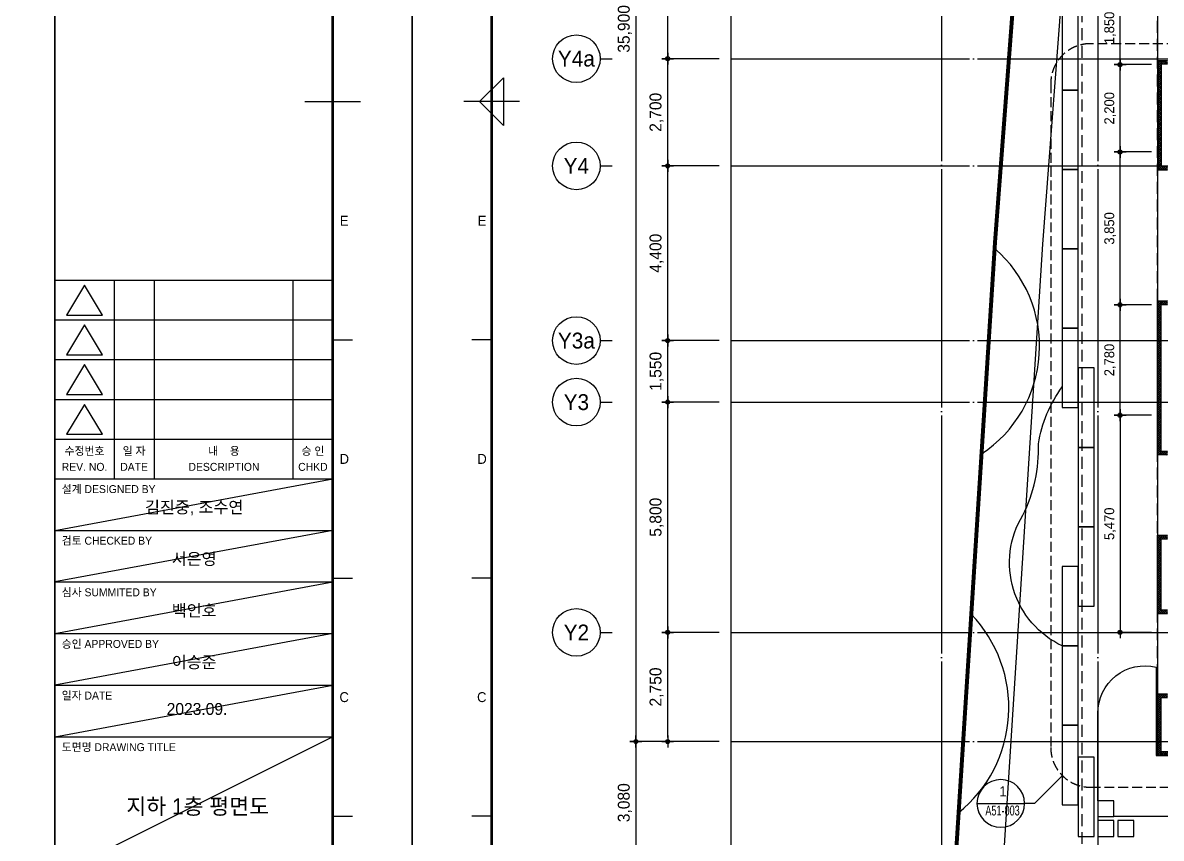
# Model space of a CAD drawing. Header units: millimetres. Extents: x 0 to 1390178, y 0 to 110113.
# Drawn here: x 410195 to 438865, y 11146 to 31686 of the extents above; entities that cross this region are included whole.
import ezdxf
from ezdxf.enums import TextEntityAlignment as Align
from ezdxf.xclip import XClip

# ---------------------------------------------------------------- set-up
doc = ezdxf.new("R2010")
doc.units = ezdxf.units.MM
doc.header["$LTSCALE"] = 100
doc.header["$XCLIPFRAME"] = 0
for name, pattern in [('HID2', [3.5, 2.5, -1]), ('X - 평면도$0$CEN', [62, 60, -1, 0, -1]), ('X - 평면도$0$HID', [1.5, 1, -0.5]), ('X - 평면도$0$PHANTOM2', [50, 40, -2, 2, -2, 2, -2])]:
    doc.linetypes.add(name, pattern=pattern)
doc.layers.get('DEFPOINTS').update_dxf_attribs({"color": 145})
for name, color, linetype in [('AA-BORD-TEXT', 3, 'Continuous'), ('AA-XXXX-DIMS', 7, 'Continuous'), ('DIM', 7, 'Continuous'), ('SM2', 3, 'Continuous'), ('sm3', 3, 'HID2'), ('X - LAND$0$-landscape_base', 8, 'Continuous'), ('X - LAND$0$03-회양목', 8, 'Continuous'), ('X - LAND$0$04-산철쭉', 8, 'Continuous'), ('X - SHEET$0$AA-BORD-FORM', 7, 'Continuous'), ('X - SHEET$0$AA-BORD-TEXT', 3, 'Continuous'), ('X - 평면도$0$0-구역계', 1, 'Continuous'), ('X - 평면도$0$253', 253, 'Continuous'), ('X - 평면도$0$A-CEN', 1, 'X - 평면도$0$CEN'), ('X - 평면도$0$AA-EL-PCN8', 8, 'Continuous'), ('X - 평면도$0$AA-WAXM-BRCK', 3, 'Continuous'), ('X - 평면도$0$AA-XXXX-CNTL', 1, 'X - 평면도$0$CEN'), ('X - 평면도$0$H7', 7, 'X - 평면도$0$HID'), ('X - 평면도$0$상부외곽선', 7, 'X - 평면도$0$HID')]:
    doc.layers.add(name, color=color, linetype=linetype)
for name, color, linetype, plot in [('X - LAND$0$DEFPOINT', 163, 'Continuous', False), ('X - SHEET$0$DEFPOINT', 165, 'Continuous', False), ('X - 평면도$0$$0$DEFPOINT', 163, 'Continuous', False), ('X - 평면도$0$DEFPOINT', 163, 'Continuous', False)]:
    doc.layers.add(name, color=color, linetype=linetype, plot=plot)
doc.styles.add('HAUD01', font='Dotum.ttf')
doc.styles.get("Standard").update_dxf_attribs({"font": 'Dotum.ttf'})
doc.styles.add('X - SHEET$0$HAUD01', font='Dotum.ttf')
doc.styles.add('돋움', font='Dotum.ttf')
doc.dimstyles.new('HAUD-100', dxfattribs={"dimscale": 100, "dimtxt": 3, "dimasz": 1, "dimexe": 0, "dimexo": 3, "dimgap": 1, "dimtad": 1, "dimdec": 0, "dimdsep": 46, "dimlunit": 6, "dimtxsty": 'HAUD01', "dimblk": 'DIMDOT', "dimcen": 2.5, "dimdle": 1.5, "dimclrd": 7, "dimclre": 7, "dimclrt": 3, "dimadec": 0, "dimazin": 0, "dimtfac": 1, "dimtdec": 0, "dimtix": 1, "dimtmove": 2, "dimatfit": 3, "dimfxl": 1, "dimtvp": 1, "dimtolj": 1, "dimtzin": 0, "dimarcsym": 0})
doc.dimstyles.new('HAUD-80', dxfattribs={"dimscale": 100, "dimtxt": 2.5, "dimasz": 0.5, "dimexe": 0, "dimexo": 1.5, "dimgap": 1, "dimtad": 1, "dimdec": 0, "dimdsep": 46, "dimlunit": 6, "dimtxsty": 'HAUD01', "dimblk": 'Z_DOT', "dimcen": 2.5, "dimdle": 1.5, "dimclrd": 7, "dimclre": 7, "dimclrt": 4, "dimadec": 0, "dimazin": 0, "dimtfac": 1, "dimtdec": 0, "dimtix": 1, "dimtmove": 2, "dimatfit": 3, "dimfxl": 1, "dimtvp": 1, "dimtolj": 1, "dimtzin": 0, "dimarcsym": 0})
pattern_1 = [(45, (-943193, 374193), (-26.9407684, 26.9407684), []), (135, (-943193, 374193), (-26.9407684, -26.9407684), [])]

# ---------------------------------------------------------------- blocks, each defined once
blk = doc.blocks.new('X - SHEET$0$HAUDsheetV')
at = {"layer": 'X - SHEET$0$AA-BORD-FORM', "color": 2}
for p, q in [((751, 577), (751, 17)), ((28, 297), (14, 297)), ((814, 297), (828, 297)), ((21, 237), (16, 237)), ((821, 237), (826, 237)), ((21, 177), (16, 177)), ((821, 177), (826, 177)), ((21, 117), (16, 117)), ((821, 117), (826, 117))]:
    blk.add_line(p, q, dxfattribs=at)
at = {"layer": 'X - SHEET$0$AA-BORD-FORM', "color": 3}
for p, q in [((751, 252), (821, 252)), ((766, 252), (766, 242)), ((776, 252), (776, 242)), ((811, 252), (811, 242)), ((751, 242), (821, 242)), ((766, 242), (766, 232)), ((776, 242), (776, 232)), ((811, 242), (811, 232)), ((751, 232), (821, 232)), ((766, 232), (766, 222)), ((776, 232), (776, 222)), ((811, 232), (811, 222)), ((751, 222), (821, 222)), ((766, 222), (766, 212)), ((776, 222), (776, 212)), ((811, 222), (811, 212)), ((751, 212), (821, 212)), ((766, 212), (766, 202)), ((776, 212), (776, 202)), ((811, 212), (811, 202)), ((751, 202), (821, 202)), ((751, 189), (821, 189)), ((751, 176), (821, 176)), ((751, 163), (821, 163)), ((751, 150), (821, 150)), ((751, 137), (821, 137))]:
    blk.add_line(p, q, dxfattribs=at)
at = {"layer": 'X - SHEET$0$AA-BORD-FORM', "color": 1}
blk.add_lwpolyline([(1, 0), (841, 0), (841, 594), (1, 594)], close=True, dxfattribs=at)
at = {"layer": 'X - SHEET$0$AA-BORD-FORM', "color": 2, "const_width": 0.682}
blk.add_lwpolyline([(21, 17), (21, 577), (821, 577), (821, 17)], close=True, dxfattribs=at)
at = {"layer": 'X - SHEET$0$AA-BORD-FORM', "color": 2}
blk.add_lwpolyline([(24, 291), (18, 297), (24, 303)], close=True, dxfattribs=at)
at = {"layer": 'X - SHEET$0$AA-BORD-FORM', "color": 7}
for points in [[(763, 243.24), (758.5, 250.74), (754, 243.24)], [(763, 233.24), (758.5, 240.74), (754, 233.24)], [(763, 223.24), (758.5, 230.74), (754, 223.24)], [(763, 213.24), (758.5, 220.74), (754, 213.24)]]:
    blk.add_lwpolyline(points, close=True, dxfattribs=at)
at = {"layer": 'X - SHEET$0$AA-BORD-TEXT', "color": 7, "style": 'X - SHEET$0$HAUD01'}
for s, p in [('E', (18.61, 267)), ('E', (823.89, 267)), ('D', (18.61, 207)), ('D', (823.93, 207)), ('C', (18.54, 147)), ('C', (823.88, 147))]:
    blk.add_text(s, height=2.5, dxfattribs=at).set_placement(p, align=Align.MIDDLE_CENTER)
at = {"layer": 'X - SHEET$0$AA-BORD-TEXT', "color": 3, "style": 'X - SHEET$0$HAUD01'}
for s, p in [('수정번호', (758.5, 209)), ('일 자', (770.98, 209)), ('내    용', (793.62, 209)), ('승 인', (816.02, 209)), ('REV. NO.', (758.5, 205)), ('DATE', (770.98, 205)), ('DESCRIPTION', (793.62, 205)), ('CHKD', (816.02, 205))]:
    blk.add_text(s, height=2, rotation=360, dxfattribs=at).set_placement(p, align=Align.MIDDLE_CENTER)
for s, p in [('설계 DESIGNED BY', (752.75, 198.4)), ('검토 CHECKED BY', (752.75, 185.4)), ('심사 SUMMITED BY', (752.75, 172.4)), ('승인 APPROVED BY', (752.75, 159.4)), ('일자 DATE', (752.75, 146.4)), ('도면명 DRAWING TITLE', (752.75, 133.4))]:
    blk.add_text(s, height=2, rotation=360, dxfattribs=at).set_placement(p)
for tag, p in [('PJCode', (786, 567.94)), ('작성자', (786.11, 194.82)), ('검토자', (786.11, 181.82)), ('최종검토자', (786.11, 168.82)), ('승인자', (786.11, 155.82)), ('일자', (786.83, 144.02)), ('개정번호', (812, 65.92))]:
    blk.add_attdef(tag, text='', height=3, dxfattribs=at).set_placement(p, align=Align.MIDDLE_CENTER)
at = {"layer": 'X - SHEET$0$AA-BORD-TEXT', "color": 3, "lineweight": 30, "flags": 104}
blk.add_attdef('PJTitle', text='', height=4, dxfattribs=at).set_placement((787.25, 536.62), align=Align.MIDDLE_CENTER)
blk = doc.blocks.new('X - SHEET')
at = {"layer": 'X - SHEET$0$DEFPOINT'}
for p, q in [((75000, 18900), (82000, 20200)), ((82000, 18900), (75000, 17600)), ((75000, 16300), (82000, 17600)), ((82000, 16300), (75000, 15000)), ((75000, 13700), (82000, 15000)), ((82000, 13700), (75000, 10200))]:
    blk.add_line(p, q, dxfattribs=at)
ref = blk.add_blockref('X - SHEET$0$HAUDsheetV', (-100, 0), dxfattribs=dict(xscale=100, yscale=100, zscale=100))
ref.add_attrib('작성자', '김진중, 조수연', dxfattribs={"layer": 'X - SHEET$0$AA-BORD-TEXT', "color": 3, "height": 300, "style": 'X - SHEET$0$HAUD01'}).set_placement((78511, 19482), align=Align.MIDDLE_CENTER)
ref.add_attrib('검토자', '서은영', dxfattribs={"layer": 'X - SHEET$0$AA-BORD-TEXT', "color": 3, "height": 300, "style": 'X - SHEET$0$HAUD01'}).set_placement((78511, 18182), align=Align.MIDDLE_CENTER)
ref.add_attrib('최종검토자', '백인호', dxfattribs={"layer": 'X - SHEET$0$AA-BORD-TEXT', "color": 3, "height": 300, "style": 'X - SHEET$0$HAUD01'}).set_placement((78511, 16882), align=Align.MIDDLE_CENTER)
ref.add_attrib('승인자', '이승준', dxfattribs={"layer": 'X - SHEET$0$AA-BORD-TEXT', "color": 3, "height": 300, "style": 'X - SHEET$0$HAUD01'}).set_placement((78511, 15582), align=Align.MIDDLE_CENTER)
ref.add_attrib('일자', '2023.09.', dxfattribs={"layer": 'X - SHEET$0$AA-BORD-TEXT', "color": 3, "height": 300, "style": 'X - SHEET$0$HAUD01'}).set_placement((78583, 14402), align=Align.MIDDLE_CENTER)
blk = doc.blocks.new('DIMDOT')
at = {"layer": 'AA-XXXX-DIMS'}
for p, q in [((-1.5, 0), (1.5, 0)), ((0, -1.5), (0, 1.5))]:
    blk.add_line(p, q, dxfattribs=at)
for radius in [0.5, 0.25]:
    blk.add_circle((0, 0), radius, dxfattribs=at)
blk = doc.blocks.new('*D350')
at = {"color": 7, "lineweight": -2, "transparency": 16777216}
for p, q in [((-55653, 32171), (-57753, 32171)), ((-57753, 32071), (-57753, -3629)), ((-55653, -3729), (-57753, -3729))]:
    blk.add_line(p, q, dxfattribs=at)
at = {"layer": 'DEFPOINTS', "color": 0, "transparency": 16777216}
for p in [(-55353, 32171, 0), (-57753, -3729), (-55353, -3729, 0)]:
    blk.add_point(p, dxfattribs=at)
at = {"color": 7, "lineweight": -2, "transparency": 16777216, "xscale": 100, "yscale": 100, "zscale": 100}
for p, rotation in [((-57753, 32171), 90), ((-57753, -3729), 270)]:
    blk.add_blockref('DIMDOT', p, dxfattribs=dict(at, rotation=rotation))
at = {"color": 3, "transparency": 16777216, "insert": (-58032, 14221), "char_height": 300, "attachment_point": 5, "rotation": 90, "style": 'HAUD01'}
blk.add_mtext('\\A1;35,900', dxfattribs=at)
blk = doc.blocks.new('*D353')
at = {"color": 7, "lineweight": -2, "transparency": 16777216}
for p, q in [((-55653, 6371), (-56953, 6371)), ((-56953, 4921), (-56953, 6271)), ((-55653, 4821), (-56953, 4821))]:
    blk.add_line(p, q, dxfattribs=at)
at = {"layer": 'DEFPOINTS', "color": 0, "transparency": 16777216}
for p in [(-56953, 6371), (-55353, 6371, 0), (-55353, 4821, 0)]:
    blk.add_point(p, dxfattribs=at)
at = {"color": 7, "lineweight": -2, "transparency": 16777216, "xscale": 100, "yscale": 100, "zscale": 100}
for p, rotation in [((-56953, 6371), 90), ((-56953, 4821), 270)]:
    blk.add_blockref('DIMDOT', p, dxfattribs=dict(at, rotation=rotation))
at = {"color": 3, "transparency": 16777216, "insert": (-57232, 5596), "char_height": 300, "attachment_point": 5, "rotation": 90, "style": 'HAUD01'}
blk.add_mtext('\\A1;1,550', dxfattribs=at)
blk = doc.blocks.new('*D354')
at = {"color": 7, "lineweight": -2, "transparency": 16777216}
for p, q in [((-55653, 4821), (-56953, 4821)), ((-56953, -879), (-56953, 4721)), ((-55653, -979), (-56953, -979))]:
    blk.add_line(p, q, dxfattribs=at)
at = {"layer": 'DEFPOINTS', "color": 0, "transparency": 16777216}
for p in [(-56953, 4821), (-55353, 4821, 0), (-55353, -979, 0)]:
    blk.add_point(p, dxfattribs=at)
at = {"color": 7, "lineweight": -2, "transparency": 16777216, "xscale": 100, "yscale": 100, "zscale": 100}
for p, rotation in [((-56953, 4821), 90), ((-56953, -979), 270)]:
    blk.add_blockref('DIMDOT', p, dxfattribs=dict(at, rotation=rotation))
at = {"color": 3, "transparency": 16777216, "insert": (-57232, 1921), "char_height": 300, "attachment_point": 5, "rotation": 90, "style": 'HAUD01'}
blk.add_mtext('\\A1;5,800', dxfattribs=at)
blk = doc.blocks.new('*D355')
at = {"color": 7, "lineweight": -2, "transparency": 16777216}
for p, q in [((-55653, -979), (-56953, -979)), ((-56953, -3629), (-56953, -1079)), ((-55653, -3729), (-56953, -3729))]:
    blk.add_line(p, q, dxfattribs=at)
at = {"layer": 'DEFPOINTS', "color": 0, "transparency": 16777216}
for p in [(-56953, -979), (-55353, -979, 0), (-55353, -3729, 0)]:
    blk.add_point(p, dxfattribs=at)
at = {"color": 7, "lineweight": -2, "transparency": 16777216, "xscale": 100, "yscale": 100, "zscale": 100}
for p, rotation in [((-56953, -979), 90), ((-56953, -3729), 270)]:
    blk.add_blockref('DIMDOT', p, dxfattribs=dict(at, rotation=rotation))
at = {"color": 3, "transparency": 16777216, "insert": (-57232, -2354), "char_height": 300, "attachment_point": 5, "rotation": 90, "style": 'HAUD01'}
blk.add_mtext('\\A1;2,750', dxfattribs=at)
blk = doc.blocks.new('*D356')
at = {"color": 7, "lineweight": -2, "transparency": 16777216}
for p, q in [((-55653, 19371), (-56953, 19371)), ((-56953, 13571), (-56953, 19271)), ((-55653, 13471), (-56953, 13471))]:
    blk.add_line(p, q, dxfattribs=at)
at = {"layer": 'DEFPOINTS', "color": 0, "transparency": 16777216}
for p in [(-56953, 19371), (-55353, 19371, 0), (-55353, 13471, 0)]:
    blk.add_point(p, dxfattribs=at)
at = {"color": 7, "lineweight": -2, "transparency": 16777216, "xscale": 100, "yscale": 100, "zscale": 100}
for p, rotation in [((-56953, 19371), 90), ((-56953, 13471), 270)]:
    blk.add_blockref('DIMDOT', p, dxfattribs=dict(at, rotation=rotation))
at = {"color": 3, "transparency": 16777216, "insert": (-57232, 16421), "char_height": 300, "attachment_point": 5, "rotation": 90, "style": 'HAUD01'}
blk.add_mtext('\\A1;5,900', dxfattribs=at)
blk = doc.blocks.new('*D357')
at = {"color": 7, "lineweight": -2, "transparency": 16777216}
for p, q in [((-55653, 10771), (-56953, 10771)), ((-56953, 6471), (-56953, 10671)), ((-55653, 6371), (-56953, 6371))]:
    blk.add_line(p, q, dxfattribs=at)
at = {"layer": 'DEFPOINTS', "color": 0, "transparency": 16777216}
for p in [(-56953, 10771), (-55353, 10771, 0), (-55353, 6371, 0)]:
    blk.add_point(p, dxfattribs=at)
at = {"color": 7, "lineweight": -2, "transparency": 16777216, "xscale": 100, "yscale": 100, "zscale": 100}
for p, rotation in [((-56953, 10771), 90), ((-56953, 6371), 270)]:
    blk.add_blockref('DIMDOT', p, dxfattribs=dict(at, rotation=rotation))
at = {"color": 3, "transparency": 16777216, "insert": (-57232, 8571), "char_height": 300, "attachment_point": 5, "rotation": 90, "style": 'HAUD01'}
blk.add_mtext('\\A1;4,400', dxfattribs=at)
blk = doc.blocks.new('*D358')
at = {"color": 7, "lineweight": -2, "transparency": 16777216}
for p, q in [((-55653, 13471), (-56953, 13471)), ((-56953, 10871), (-56953, 13371)), ((-55653, 10771), (-56953, 10771))]:
    blk.add_line(p, q, dxfattribs=at)
at = {"layer": 'DEFPOINTS', "color": 0, "transparency": 16777216}
for p in [(-56953, 13471), (-55353, 13471, 0), (-55353, 10771, 0)]:
    blk.add_point(p, dxfattribs=at)
at = {"color": 7, "lineweight": -2, "transparency": 16777216, "xscale": 100, "yscale": 100, "zscale": 100}
for p, rotation in [((-56953, 13471), 90), ((-56953, 10771), 270)]:
    blk.add_blockref('DIMDOT', p, dxfattribs=dict(at, rotation=rotation))
at = {"color": 3, "transparency": 16777216, "insert": (-57232, 12121), "char_height": 300, "attachment_point": 5, "rotation": 90, "style": 'HAUD01'}
blk.add_mtext('\\A1;2,700', dxfattribs=at)
blk = doc.blocks.new('*D381')
at = {"color": 7, "lineweight": -2, "transparency": 16777216}
for p, q in [((-55653, -3729), (-57753, -3729)), ((-57753, -3829), (-57753, -6709)), ((-55653, -6809), (-57753, -6809))]:
    blk.add_line(p, q, dxfattribs=at)
at = {"layer": 'DEFPOINTS', "color": 0, "transparency": 16777216}
for p in [(-55353, -3729, 0), (-57753, -6809), (-55353, -6809)]:
    blk.add_point(p, dxfattribs=at)
at = {"color": 7, "lineweight": -2, "transparency": 16777216, "xscale": 100, "yscale": 100, "zscale": 100}
for p, rotation in [((-57753, -3729), 90), ((-57753, -6809), 270)]:
    blk.add_blockref('DIMDOT', p, dxfattribs=dict(at, rotation=rotation))
at = {"color": 3, "transparency": 16777216, "insert": (-58032, -5269), "char_height": 300, "attachment_point": 5, "rotation": 90, "style": 'HAUD01'}
blk.add_mtext('\\A1;3,080', dxfattribs=at)
blk = doc.blocks.new('X - 평면도$0$A$C80b97300')
at = {"layer": 'X - 평면도$0$DEFPOINT'}
blk.add_lwpolyline([(159778, 61131), (159778, 61131), (126247, 50543), (117552, 69514), (112287, 67315), (106427, 84785), (99926, 82972), (96607, 93676), (102860, 95418), (120049, 99664), (127006, 101294), (135152, 103816), (143267, 106051), (150522, 89247), (152970, 82523), (154689, 77528), (159778, 61131)], dxfattribs=at)
blk = doc.blocks.new('X - 평면도$0$A$C131C07CB')
at = {"layer": 'X - 평면도$0$0-구역계', "color": 1, "linetype": 'X - 평면도$0$PHANTOM2', "const_width": 100, "flags": 128}
blk.add_lwpolyline([(50108, 50546), (32940, 50631), (27658, 50496), (20509, 50187), (2300, 48329), (1988, 39918), (1940, 31390), (1399, 24265), (272, 6596), (50, 108), (11256, 50), (11486, 6795), (29909, 7122), (29397, 12805), (50106, 15382)], close=True, dxfattribs=at)
at = {"layer": 'X - 평면도$0$DEFPOINT'}
for points in [[(50108, 50546), (32940, 50631), (27658, 50496), (20509, 50187), (2300, 48329), (1988, 39918), (1940, 31390), (1399, 24265), (272, 6596), (50, 108), (11256, 50), (11486, 6795), (29909, 7122), (29397, 12805), (50106, 15382)], [(48908, 49352), (32952, 49431), (27700, 49296), (20596, 48990), (3461, 47241), (3188, 39892), (3140, 31341), (2596, 24182), (1470, 6537), (1291, 1301), (10096, 1256), (10325, 7974), (28598, 8299), (28098, 13852), (48906, 16442)]]:
    blk.add_lwpolyline(points, close=True, dxfattribs=at)
blk = doc.blocks.new('X - 평면도$0$A$C9949ff83')
at = {"layer": 'DEFPOINTS'}
for points in [[(0, 59400), (84000, 59400), (84000, 0), (0, 0)], [(2000, 1700), (75000, 1700), (75000, 57700), (2000, 57700)]]:
    blk.add_lwpolyline(points, close=True, dxfattribs=at)
blk = doc.blocks.new('X - LAND', base_point=(-475, -287))
at = {"layer": 'X - LAND$0$-landscape_base'}
for points in [[(35623, 45883), (36023, 45883), (36023, 47883), (35623, 47883)], [(35623, 43883), (36023, 43883), (36023, 45883), (35623, 45883)], [(35623, 41883), (36023, 41883), (36023, 43883), (35623, 43883)], [(35623, 39883), (36023, 39883), (36023, 41883), (35623, 41883)], [(35623, 37883), (36023, 37883), (36023, 39883), (35623, 39883)], [(36023, 36883), (36423, 36883), (36423, 38883), (36023, 38883)], [(36023, 34883), (36423, 34883), (36423, 36883), (36023, 36883)], [(36023, 32883), (36423, 32883), (36423, 34883), (36023, 34883)], [(35623, 31883), (36023, 31883), (36023, 33883), (35623, 33883)], [(35623, 29883), (36023, 29883), (36023, 31883), (35623, 31883)], [(35623, 27883), (36023, 27883), (36023, 29883), (35623, 29883)], [(36023, 27083), (36423, 27083), (36423, 29083), (36023, 29083)], [(36523, 27583), (36923, 27583), (36923, 27983), (36523, 27983)], [(36523, 27083), (36923, 27083), (36923, 27483), (36523, 27483)], [(37023, 27083), (37423, 27083), (37423, 27483), (37023, 27483)]]:
    blk.add_lwpolyline(points, close=True, dxfattribs=at)
at = {"layer": 'X - LAND$0$03-회양목'}
for points in [[(35623, 31883, -0.445233), (34630, 35173, 0.124991), (35023, 36974, -0.117483), (35623, 38405), (35623, 37883), (36023, 37883), (36023, 36604), (36023, 35188), (36023, 33883), (35623, 33883)], [(36523, 30184, -0.491976), (37987, 31345), (37987, 29123), (40644, 29123, -0.090913), (41595, 27883), (41675, 27585), (36923, 27583), (36923, 27983), (36523, 27983), (36523, 30184)]]:
    blk.add_lwpolyline(points, format="xyb", close=True, dxfattribs=at)
at = {"layer": 'X - LAND$0$04-산철쭉'}
for points in [[(33589, 36719, 0.499659), (33919, 41890)], [(33013, 27680, 0.438914), (33332, 32679)]]:
    blk.add_lwpolyline(points, format="xyb", close=True, dxfattribs=at)
at = {"layer": 'X - LAND$0$DEFPOINT'}
blk.add_lwpolyline([(82640, 68366), (65473, 68451), (60191, 68315), (53042, 68007), (34833, 66148), (34521, 57737), (34473, 49210), (33932, 42085), (32804, 24416), (32583, 17927), (43789, 17870), (44018, 24615), (62442, 24942), (61930, 30624), (82639, 33202)], close=True, dxfattribs=at)
blk = doc.blocks.new('X - 평면도$0$A$C9b846ec6')
at = {"layer": 'X - 평면도$0$253'}
h = blk.add_hatch(dxfattribs=at)
h.set_pattern_fill('ANSI37', color=253, scale=12)
h.set_pattern_definition(pattern_1)
h.paths.add_polyline_path([(-1710, 14740), (-1550, 14740), (-1550, 14830), (-1800, 14830), (-1800, 12080), (-1550, 12080), (-1550, 12170), (-1710, 12170)])
h = blk.add_hatch(dxfattribs=at)
h.set_pattern_fill('ANSI37', color=253, scale=12)
h.set_pattern_definition(pattern_1)
h.paths.add_polyline_path([(-1710, 8690), (-1550, 8690), (-1550, 8780), (-1800, 8780), (-1800, 4900), (-1550, 4900), (-1550, 4990), (-1710, 4990)])
h = blk.add_hatch(dxfattribs=at)
h.set_pattern_fill('ANSI37', color=253, scale=12)
h.set_pattern_definition(pattern_1)
h.paths.add_polyline_path([(-1710, 2790), (-1550, 2790), (-1550, 2880), (-1800, 2880), (-1800, 900), (-1550, 900), (-1550, 990), (-1710, 990)])
h = blk.add_hatch(dxfattribs=at)
h.set_pattern_fill('ANSI37', color=253, scale=12)
h.set_pattern_definition(pattern_1)
h.paths.add_polyline_path([(-150, -2420), (-240, -2420), (-240, -2580), (-1710, -2580), (-1710, -1210), (-1550, -1210), (-1550, -1120), (-1800, -1120), (-1800, -2670), (-150, -2670)])
at = {"layer": 'X - 평면도$0$AA-WAXM-BRCK'}
for points in [[(-1550, 14830), (-1800, 14830), (-1800, 12080), (-1550, 12080)], [(-1550, 14740), (-1710, 14740), (-1710, 12170), (-1550, 12170)], [(-1550, 4900), (-1800, 4900), (-1800, 8780), (-1550, 8780)], [(-1550, 4990), (-1710, 4990), (-1710, 8690), (-1550, 8690)], [(-1550, 900), (-1800, 900), (-1800, 2880), (-1550, 2880)], [(-1550, 990), (-1710, 990), (-1710, 2790), (-1550, 2790)], [(-150, -2420), (-150, -2670), (-1800, -2670), (-1800, -1120), (-1550, -1120)], [(-240, -2420), (-240, -2580), (-1710, -2580), (-1710, -1210), (-1550, -1210)]]:
    blk.add_lwpolyline(points, dxfattribs=at)
blk = doc.blocks.new('X - 평면도', base_point=(-475.4, -286.7))
at = {"layer": 'DEFPOINTS'}
blk.add_lwpolyline([(657286.2, 68689.6), (718213.6, 68689.6), (718213.6, 19243.1), (657286.2, 19243.1)], close=True, dxfattribs=at)
at = {"layer": 'X - 평면도$0$$0$DEFPOINT'}
blk.add_lwpolyline([(712640.5, 68365.6), (695472.6, 68450.8), (690191.2, 68315.3), (683042.1, 68006.8), (664833.1, 66148.4), (664521.2, 57737.5), (664473, 49209.6), (663931.7, 42085), (662804.5, 24415.6), (662582.9, 17927.4), (673789, 17869.8), (674018.4, 24614.7), (692441.5, 24941.8), (691930.2, 30624.5), (712639.2, 33202.2)], close=True, dxfattribs=at)
at = {"layer": 'X - 평면도$0$A-CEN', "color": 5}
blk.add_line((666522, 68689.6), (666522, 19243.1), dxfattribs=at)
at = {"layer": 'X - 평면도$0$AA-EL-PCN8'}
for p, q in [((668022, 48273.1), (668022, 46623.1)), ((668022, 43873.1), (668022, 40573.1)), ((668022, 36693.1), (668022, 34673.1)), ((668022, 32693.1), (668022, 30673.1))]:
    blk.add_line(p, q, dxfattribs=at)
at = {"layer": 'X - 평면도$0$AA-XXXX-CNTL'}
for p, q in [((662582.9, 68689.6), (662582.9, 19243.1)), ((657286.2, 46673.1), (718213.6, 46673.1)), ((657286.2, 43973.1), (672236.3, 43973.1)), ((657286.2, 39573.1), (718213.6, 39573.1)), ((657286.2, 38023.1), (672236.3, 38023.1)), ((657286.2, 32223.1), (672236.3, 32223.1)), ((657286.2, 29473.1), (718213.6, 29473.1))]:
    blk.add_line(p, q, dxfattribs=at)
at = {"layer": 'X - 평면도$0$H7', "ltscale": 3}
blk.add_lwpolyline([(666122, 65186.3), (685687.1, 67073.1), (711472, 67073.1), (711472, 35476), (690572, 31923.6), (690572, 26093.1), (672522, 26093.1), (672522, 19243.1), (666122, 19243.1), (666122, 65186.3)], dxfattribs=at)
at = {"layer": 'X - 평면도$0$상부외곽선', "ltscale": 3}
for points in [[(668022, 40573.1), (668022, 65723.1), (709572, 65723.1), (709572, 39263.1), (687212, 39263.1), (687212, 29123.1), (668022, 29123.1)], [(668022, 30673.1), (668022, 36693.1)]]:
    blk.add_lwpolyline(points, dxfattribs=at)
for name, p in [('X - 평면도$0$A$C9949ff83', (649249.9, 15892.4)), ('X - 평면도$0$A$C9949ff83', (523249.9, 14755.9)), ('X - 평면도$0$A$C9b846ec6', (669822, 31793.1))]:
    blk.add_blockref(name, p)
ref = blk.add_blockref('X - 평면도$0$A$C80b97300', (722821.6, -102404.4), dxfattribs=dict(rotation=72.47546202917606))
XClip(ref).set_block_clipping_path([(94693.8409505995, 98626.5196486565), (113039.9373957263, 40526.9089176619), (162789.9645771914, 56236.4598997638), (144443.8681320646, 114336.0706307584)])
ref = blk.add_blockref('X - LAND', (629524.6, -286.7))
XClip(ref).set_block_clipping_path([(27286.2339644467, 19243.1096737642), (88213.6007375629, 68689.6188814971)])
at = {"layer": 'X - 평면도$0$0-구역계'}
blk.add_blockref('X - 평면도$0$A$C131C07CB', (662532.9, 17819.8), dxfattribs=at)
blk = doc.blocks.new('Z_DOT')
at = {"layer": 'DIM', "color": 0}
for p, q in [((-3, 0), (3, 0)), ((0, -3), (0, 3))]:
    blk.add_line(p, q, dxfattribs=at)
for radius in [1.05, 0.525]:
    blk.add_circle((0, 0), radius, dxfattribs=at)
blk = doc.blocks.new('*D446')
at = {"layer": 'DEFPOINTS', "color": 0, "transparency": 16777216}
for p in [(437829, 24581), (438772, 24581), (438772, 21801)]:
    blk.add_point(p, dxfattribs=at)
at = {"layer": 'DIM', "color": 7, "lineweight": -2, "transparency": 16777216}
for p, q in [((438622, 24581), (437829, 24581)), ((437829, 21851), (437829, 24531)), ((438622, 21801), (437829, 21801))]:
    blk.add_line(p, q, dxfattribs=at)
at = {"layer": 'DIM', "color": 7, "lineweight": -2, "transparency": 16777216, "xscale": 50, "yscale": 50, "zscale": 50}
for p, rotation in [((437829, 24581), 90), ((437829, 21801), 270)]:
    blk.add_blockref('Z_DOT', p, dxfattribs=dict(at, rotation=rotation))
at = {"layer": 'DIM', "color": 4, "transparency": 16777216, "insert": (437580, 23191), "char_height": 250, "attachment_point": 5, "rotation": 90, "style": 'HAUD01'}
blk.add_mtext('\\A1;2,780', dxfattribs=at)
blk = doc.blocks.new('*D447')
at = {"layer": 'DEFPOINTS', "color": 0, "transparency": 16777216}
for p in [(437829, 28431), (438772, 28431), (438772, 24581)]:
    blk.add_point(p, dxfattribs=at)
at = {"layer": 'DIM', "color": 7, "lineweight": -2, "transparency": 16777216}
for p, q in [((438622, 28431), (437829, 28431)), ((437829, 24631), (437829, 28381)), ((438622, 24581), (437829, 24581))]:
    blk.add_line(p, q, dxfattribs=at)
at = {"layer": 'DIM', "color": 7, "lineweight": -2, "transparency": 16777216, "xscale": 50, "yscale": 50, "zscale": 50}
for p, rotation in [((437829, 28431), 90), ((437829, 24581), 270)]:
    blk.add_blockref('Z_DOT', p, dxfattribs=dict(at, rotation=rotation))
at = {"layer": 'DIM', "color": 4, "transparency": 16777216, "insert": (437580, 26506), "char_height": 250, "attachment_point": 5, "rotation": 90, "style": 'HAUD01'}
blk.add_mtext('\\A1;3,850', dxfattribs=at)
blk = doc.blocks.new('*D448')
at = {"layer": 'DEFPOINTS', "color": 0, "transparency": 16777216}
for p in [(437829, 30631), (438772, 30631), (438772, 28431)]:
    blk.add_point(p, dxfattribs=at)
at = {"layer": 'DIM', "color": 7, "lineweight": -2, "transparency": 16777216}
for p, q in [((438622, 30631), (437829, 30631)), ((437829, 28481), (437829, 30581)), ((438622, 28431), (437829, 28431))]:
    blk.add_line(p, q, dxfattribs=at)
at = {"layer": 'DIM', "color": 7, "lineweight": -2, "transparency": 16777216, "xscale": 50, "yscale": 50, "zscale": 50}
for p, rotation in [((437829, 30631), 90), ((437829, 28431), 270)]:
    blk.add_blockref('Z_DOT', p, dxfattribs=dict(at, rotation=rotation))
at = {"layer": 'DIM', "color": 4, "transparency": 16777216, "insert": (437580, 29531), "char_height": 250, "attachment_point": 5, "rotation": 90, "style": 'HAUD01'}
blk.add_mtext('\\A1;2,200', dxfattribs=at)
blk = doc.blocks.new('*D449')
at = {"layer": 'DEFPOINTS', "color": 0, "transparency": 16777216}
for p in [(437829, 32481), (438772, 32481), (438772, 30631)]:
    blk.add_point(p, dxfattribs=at)
at = {"layer": 'DIM', "color": 7, "lineweight": -2, "transparency": 16777216}
for p, q in [((438622, 32481), (437829, 32481)), ((437829, 30681), (437829, 32431)), ((438622, 30631), (437829, 30631))]:
    blk.add_line(p, q, dxfattribs=at)
at = {"layer": 'DIM', "color": 7, "lineweight": -2, "transparency": 16777216, "xscale": 50, "yscale": 50, "zscale": 50}
for p, rotation in [((437829, 32481), 90), ((437829, 30631), 270)]:
    blk.add_blockref('Z_DOT', p, dxfattribs=dict(at, rotation=rotation))
at = {"layer": 'DIM', "color": 4, "transparency": 16777216, "insert": (437580, 31556), "char_height": 250, "attachment_point": 5, "rotation": 90, "style": 'HAUD01'}
blk.add_mtext('\\A1;1,850', dxfattribs=at)
blk = doc.blocks.new('*D475')
at = {"layer": 'DEFPOINTS', "color": 0, "transparency": 16777216}
for p in [(438772, 21801), (437829, 16331), (438772, 16331)]:
    blk.add_point(p, dxfattribs=at)
at = {"layer": 'DIM', "color": 7, "lineweight": -2, "transparency": 16777216}
for p, q in [((438622, 21801), (437829, 21801)), ((437829, 21751), (437829, 16381)), ((438622, 16331), (437829, 16331))]:
    blk.add_line(p, q, dxfattribs=at)
at = {"layer": 'DIM', "color": 7, "lineweight": -2, "transparency": 16777216, "xscale": 50, "yscale": 50, "zscale": 50}
for p, rotation in [((437829, 21801), 90), ((437829, 16331), 270)]:
    blk.add_blockref('Z_DOT', p, dxfattribs=dict(at, rotation=rotation))
at = {"layer": 'DIM', "color": 4, "transparency": 16777216, "insert": (437580, 19066), "char_height": 250, "attachment_point": 5, "rotation": 90, "style": 'HAUD01'}
blk.add_mtext('\\A1;5,470', dxfattribs=at)
blk = doc.blocks.new('PL')
at = {"layer": 'SM2'}
blk.add_line((600, 0), (-600, 0), dxfattribs=at)
blk.add_circle((0, 0), 600, dxfattribs=at)
at = {"layer": 'SM2', "style": '돋움'}
for tag, p in [('1', (0, 305)), ('A-000', (15, -179))]:
    blk.add_attdef(tag, text='', height=250, dxfattribs=at).set_placement(p, align=Align.MIDDLE_CENTER)
blk = doc.blocks.new('지상부 치수 1')
at = {"layer": 'DIM'}
for p, q in [((-58653, 13470.9), (-58353, 13470.9)), ((-58653, 10770.9), (-58353, 10770.9)), ((-58653, 6370.9), (-58353, 6370.9)), ((-58653, 4820.9), (-58353, 4820.9)), ((-58653, -979.1), (-58353, -979.1))]:
    blk.add_line(p, q, dxfattribs=at)
for centre in [(-59253, 13470.9), (-59253, 10770.9), (-59253, 6370.9), (-59253, 4820.9), (-59253, -979.1)]:
    blk.add_circle(centre, 600, dxfattribs=at)
at = {"layer": 'DIM', "style": 'HAUD01'}
for s, p in [('Y4a', (-59253, 13470.9)), ('Y4', (-59253, 10770.9)), ('Y3a', (-59253, 6370.9)), ('Y3', (-59253, 4820.9)), ('Y2', (-59253, -979.1))]:
    blk.add_text(s, height=400, dxfattribs=at).set_placement(p, align=Align.MIDDLE)
for base, p1, p2, angle, picture, middle in [((-57753, -3729.1, 0), (-55353, 32170.9), (-55353, -3729.1), 90, '*D350', (-58032.1, 14220.9, 0)), ((-56953, 19370.9, 0), (-55353, 13470.9), (-55353, 19370.9), 270, '*D356', (-57232.1, 16420.9, 0)), ((-56953, 13470.9, 0), (-55353, 10770.9), (-55353, 13470.9), 270, '*D358', (-57232.1, 12120.9, 0)), ((-56953, 10770.9, 0), (-55353, 6370.9), (-55353, 10770.9), 270, '*D357', (-57232.1, 8570.9, 0)), ((-56953, 6370.9, 0), (-55353, 4820.9), (-55353, 6370.9), 270, '*D353', (-57232.1, 5595.9, 0)), ((-56953, 4820.9, 0), (-55353, -979.1), (-55353, 4820.9), 270, '*D354', (-57232.1, 1920.9, 0)), ((-56953, -979.1, 0), (-55353, -3729.1), (-55353, -979.1), 270, '*D355', (-57232.1, -2354.1, 0)), ((-57753, -6809.1, 0), (-55353, -3729.1, 0), (-55353, -6809.1, 0), 90, '*D381', (-58032.1, -5269.1, 0))]:
    dim = blk.add_linear_dim(base=base, p1=p1, p2=p2, angle=angle, dimstyle='HAUD-100')
    dim.commit()
    dim.dimension.update_dxf_attribs({"geometry": picture, "text_midpoint": middle})

msp = doc.modelspace()

# ---------------------------------------------------------------- block references
ref = msp.add_blockref('X - 평면도', (-187725.3, -15042.6))
XClip(ref).set_block_clipping_path([(523249.9173510034, 14755.918452476), (607249.9173510034, 74155.918452476)])

# ---------------------------------------------------------------- next in the draw order: block references
ref = msp.add_blockref('X - 평면도', (-229725.3, -16179.1))
XClip(ref).set_block_clipping_path([(649249.9173510048, 15892.4063044181), (733249.9173510048, 75292.406304418)])

# ---------------------------------------------------------------- next in the draw order: texts
at = {"layer": 'AA-BORD-TEXT', "style": 'HAUD01'}
msp.add_text('지하 1층 평면도', height=400, dxfattribs=at).set_placement((414600, 11950), align=Align.MIDDLE_CENTER)

# ---------------------------------------------------------------- next in the draw order: linework, layer by layer
at = {"layer": 'SM2'}
for p, q in [((436375.6, 12723.1), (435675.6, 12023.1)), ((435675.6, 12023.1), (435425.6, 12023.1))]:
    msp.add_line(p, q, dxfattribs=at)
at = {"layer": 'sm3'}
msp.add_lwpolyline([(437082.7, 12430.2), (458157.6, 12430.2, 0.4142136), (459157.6, 13430.2), (459157.6, 30158.8, 0.4142136), (458157.6, 31158.8), (437082.7, 31158.8, 0.4142136), (436082.7, 30158.8), (436082.7, 13430.2, 0.4142136)], format="xyb", close=True, dxfattribs=at)

# ---------------------------------------------------------------- next in the draw order: block references
for name, p in [('X - SHEET', (336000, 0)), ('X - SHEET', (420000, 0)), ('지상부 치수 1', (483389.3, 17309.8))]:
    msp.add_blockref(name, p)
ref = msp.add_blockref('PL', (434825.6, 12023.1), dxfattribs=dict(xscale=-1))
ref.add_attrib('A-000', 'A51-003', dxfattribs={"layer": 'SM2', "height": 250, "style": '돋움', "width": 0.7}).set_placement((434869.3, 11844.1), align=Align.MIDDLE_CENTER)
ref.add_attrib('1', '1', dxfattribs={"layer": 'SM2', "height": 250, "style": '돋움'}).set_placement((434879.9, 12328.1), align=Align.MIDDLE_CENTER)

# ---------------------------------------------------------------- next in the draw order: dimensions: what is measured, and where the dimension line sits
at = {"layer": 'DIM'}
for base, p1, p2, angle, picture, middle in [((437828.8, 32480.7), (438772.1, 30630.7), (438772.1, 32480.7), 90, '*D449', (437579.6, 31555.7)), ((437828.8, 30630.7), (438772.1, 28430.7), (438772.1, 30630.7), 90, '*D448', (437579.6, 29530.7)), ((437828.8, 28430.7), (438772.1, 24580.7), (438772.1, 28430.7), 90, '*D447', (437579.6, 26505.7)), ((437828.8, 24580.7), (438772.1, 21800.7), (438772.1, 24580.7), 90, '*D446', (437579.6, 23190.7)), ((437828.8, 16330.7), (438772.1, 21800.7), (438772.1, 16330.7), 270, '*D475', (437579.6, 19065.7))]:
    dim = msp.add_linear_dim(base=base, p1=p1, p2=p2, angle=angle, dimstyle='HAUD-80', override={"dimscale": 100}, dxfattribs=at)
    dim.commit()
    dim.dimension.update_dxf_attribs({"geometry": picture, "text_midpoint": middle})

doc.saveas('drawing.dxf')
